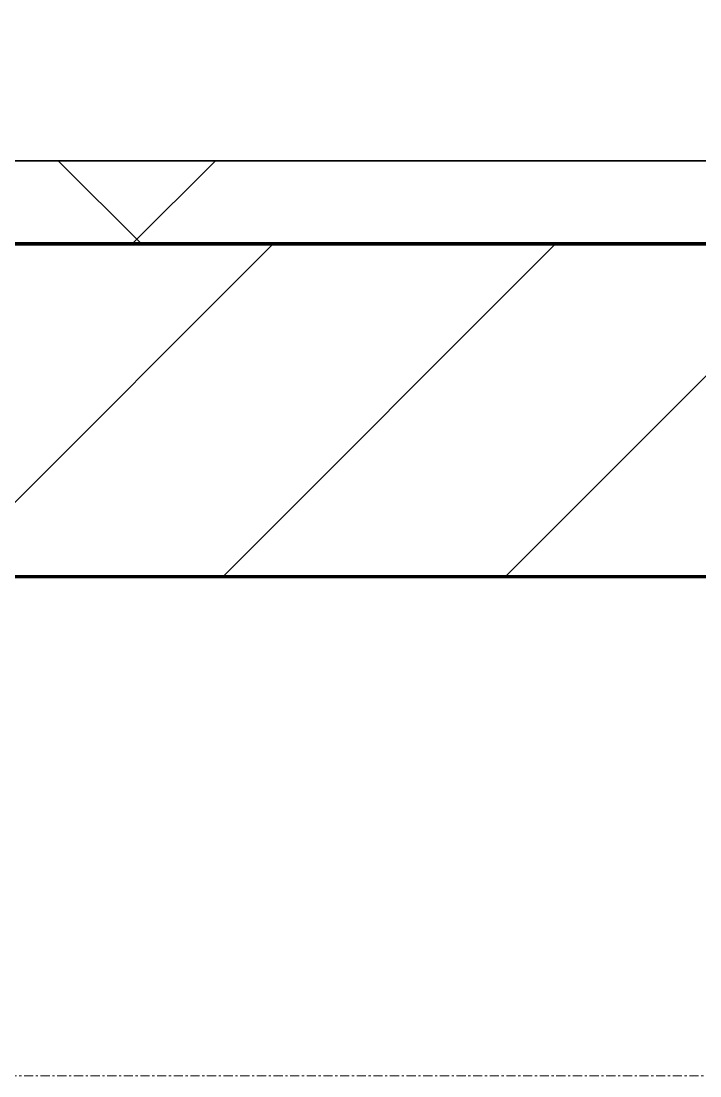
# Model space of a CAD drawing. Header units: millimetres. Extents: x -794334 to -714814, y -17806 to 22403.
# Drawn here: x -779867 to -779459, y -4321 to -3687 of the extents above; entities that cross this region are included whole.
import ezdxf
from ezdxf.xclip import XClip

# ---------------------------------------------------------------- set-up
doc = ezdxf.new("R2010")
doc.units = ezdxf.units.MM
doc.header["$XCLIPFRAME"] = 0
doc.linetypes.add('DPA_Grid _ Level 100', pattern=[10, 5.5, -1.6, 1.3, -1.6])
for name, color, linetype, lineweight in [('A-GLAZ-CURT', 2, 'Continuous', 9), ('A-WALL', 5, 'Continuous', 35), ('A-WALL-FNSH', 2, 'Continuous', 35), ('A-WALL-PATT', 1, 'Continuous', 35), ('S-GRID', 251, 'Continuous', 9), ('WALL-E', 2, 'Continuous', 35)]:
    doc.layers.add(name, color=color, linetype=linetype, lineweight=lineweight)
doc.layers.add('A11_ALU.SOLID SHEET', color=2, linetype='Continuous')

# ---------------------------------------------------------------- blocks, each defined once
blk = doc.blocks.new('*U804')
at = {"layer": 'S-GRID', "linetype": 'DPA_Grid _ Level 100'}
blk.add_line((57942.91, -7900), (-14128.88, -7900), dxfattribs=at)
blk = doc.blocks.new('PPLS-PP19_Custom Tile Pattern - Custom Tile Pattern-V55-4252-01 ENLARGED CONCOURSE LEVEL - REFLECTED CEILING PLAN - SHEET 3')
at = {"layer": 'A-GLAZ-CURT'}
for p, q in [((-300, 0), (300, 0)), ((300, 0), (-300, 0)), ((195.99, 0), (213.31, 0)), ((213.31, 0), (195.99, 0)), ((230.06, 0), (300, 0)), ((-300, -50), (300, -50)), ((300, -50), (-300, -50))]:
    blk.add_line(p, q, dxfattribs=at)
for points, knots in [([(300, 0), (286.53, 0), (254.22, 0), (207.11, 0), (177.41, 0), (159.34, 0), (158.33, 0), (158.3, 0)], [-285.253232, -285.253232, -285.253232, -285.253232, -244.693688, -187.987675, -143.776725, -129.632772, -123.352749, -123.352749, -123.352749, -123.352749]), ([(247.1, 0), (246.76, 0), (245.04, 0), (238.34, 0), (226.56, 0), (221.1, 0), (200.27, 0), (182.99, 0), (174.27, 0), (169.67, 0), (168.99, 0)], [-9649.085549, -9649.085549, -9649.085549, -9649.085549, -9581.591397, -9406.094246, -9221.510254, -9016.44624, -8717.832359, -8253.978395, -8152.463617, -8069.855175, -8069.855175, -8069.855175, -8069.855175]), ([(185.01, 0), (187, 0), (194.87, 0), (201.73, 0), (208.81, 0), (213.9, 0), (241.96, 0), (266.73, 0), (281.71, 0), (291.71, 0), (296.52, 0), (297.86, 0), (298.09, 0)], [-7839.792604, -7839.792604, -7839.792604, -7839.792604, -7784.112253, -7606.717214, -7289.299508, -7042.621073, -6582.165592, -6068.460911, -5766.029927, -5566.724884, -5280.360606, -5199.253518, -5199.253518, -5199.253518, -5199.253518]), ([(185.75, 0), (186.85, 0), (192.57, 0), (201.08, 0), (207.47, 0), (213.96, 0), (215.11, 0)], [-241.308086, -241.308086, -241.308086, -241.308086, -237.955587, -223.92608, -215.862851, -208.75215, -208.75215, -208.75215, -208.75215]), ([(185.77, 0), (186.91, 0), (192.64, 0), (208.82, 0), (219.42, 0), (230.06, 0)], [-46.257281, -46.257281, -46.257281, -46.257281, -41.623857, -24.459831, 0, 0, 0, 0]), ([(215.22, 0), (214.62, 0), (210.55, 0), (203.98, 0), (193.08, 0), (186.36, 0), (186.13, 0)], [-203.825446, -203.825446, -203.825446, -203.825446, -198.527383, -184.406837, -162.427601, -161.657476, -161.657476, -161.657476, -161.657476]), ([(300, 0), (288.22, 0), (262, 0), (230.43, 0), (219.94, 0), (219.02, 0)], [-12528.858583, -12528.858583, -12528.858583, -12528.858583, -11905.454923, -11162.864862, -10856.732305, -10856.732305, -10856.732305, -10856.732305]), ([(219.9, 0), (220.86, 0), (227.84, 0), (242.06, 0), (246.54, 0), (246.96, 0)], [-10670.940496, -10670.940496, -10670.940496, -10670.940496, -10511.382485, -9925.173265, -9834.877357, -9834.877357, -9834.877357, -9834.877357]), ([(284.76, 0), (284.76, 0), (285.09, 0), (287.47, 0), (293.59, 0), (297.76, 0), (300, 0)], [-4110.630118, -4110.630118, -4110.630118, -4110.630118, -4053.389046, -3959.664717, -3862.421465, -3746.95702, -3746.95702, -3746.95702, -3746.95702]), ([(297.38, 0), (295.84, 0), (291.62, 0), (285.38, 0), (284.87, 0)], [-4803.172655, -4803.172655, -4803.172655, -4803.172655, -4358.271401, -4143.037883, -4143.037883, -4143.037883, -4143.037883])]:
    blk.add_open_spline(points, degree=3, knots=knots, dxfattribs=at)
blk = doc.blocks.new('PPLS-PP19_Custom Tile Pattern - Custom Tile Pattern-V56-4252-01 ENLARGED CONCOURSE LEVEL - REFLECTED CEILING PLAN - SHEET 3')
at = {"layer": 'A-GLAZ-CURT'}
for p, q in [((-300, 0), (300, 0)), ((300, 0), (-300, 0)), ((-293.07, 0), (-279.41, 0)), ((-279.41, 0), (-293.07, 0)), ((-279.23, 0), (-275.75, 0)), ((-275.75, 0), (-279.23, 0)), ((-222.32, 0), (-211.36, 0)), ((-211.36, 0), (-222.32, 0)), ((-211.07, 0), (-205, 0)), ((-205, 0), (-211.07, 0)), ((-300, -50), (300, -50)), ((300, -50), (-300, -50))]:
    blk.add_line(p, q, dxfattribs=at)
at = {"layer": 'A-GLAZ-CURT', "flags": 128}
for points in [[(-300, 0), (-291.56, 0), (-283.3, 0), (-275.2, 0), (-267.26, 0), (-259.45, 0), (-251.77, 0), (-244.2, 0), (-236.74, 0), (-229.36, 0), (-222.06, 0), (-214.83, 0), (-207.71, 0), (-200.76, 0), (-194.02, 0), (-187.54, 0), (-181.38, 0), (-175.58, 0), (-170.25, 0), (-165.64, 0), (-162.01, 0), (-159.53, 0), (-157.46, 0), (-154.52, 0), (-149.42, 0), (-141.84, 0), (-132.81, 0), (-126.08, 0)], [(-125.17, 0), (-128.55, 0), (-134.16, 0), (-140.03, 0), (-145.5, 0), (-150.63, 0), (-155.53, 0), (-160.27, 0), (-164.95, 0), (-169.65, 0), (-174.47, 0), (-179.49, 0), (-184.81, 0), (-190.44, 0), (-196.37, 0), (-202.58, 0), (-209.04, 0), (-215.73, 0), (-222.63, 0), (-229.72, 0), (-236.97, 0), (-244.39, 0), (-251.96, 0), (-259.67, 0), (-267.51, 0), (-275.48, 0), (-283.55, 0), (-291.73, 0), (-300, 0)]]:
    blk.add_lwpolyline(points, dxfattribs=at)
at = {"layer": 'A-GLAZ-CURT'}
for points, knots in [([(-300, 0), (-284.65, 0), (-252.45, 0), (-224.94, 0), (-211.35, 0)], [-5323.127839, -5323.127839, -5323.127839, -5323.127839, -4502.809032, -3566.61286, -3566.61286, -3566.61286, -3566.61286]), ([(-279.24, 0), (-280.71, 0), (-287.49, 0), (-294.48, 0), (-300, 0)], [-13810.640733, -13810.640733, -13810.640733, -13810.640733, -13729.592194, -13439.944408, -13439.944408, -13439.944408, -13439.944408]), ([(-211.88, 0), (-212.65, 0), (-232.86, 0), (-254.71, 0), (-278.33, 0)], [-15183.337975, -15183.337975, -15183.337975, -15183.337975, -15131.813646, -13827.365201, -13827.365201, -13827.365201, -13827.365201]), ([(-137.88, 0), (-140.56, 0), (-147.66, 0), (-147.69, 0), (-158.72, 0), (-174.02, 0), (-185.59, 0), (-209.77, 0), (-232.01, 0), (-255.22, 0), (-262.59, 0), (-264.9, 0), (-265.4, 0)], [-3187.727384, -3187.727384, -3187.727384, -3187.727384, -2919.378265, -2477.344047, -2237.412286, -2029.680487, -1755.085331, -1400.429864, -858.079193, -543.655514, -208.940337, 0, 0, 0, 0]), ([(-258.6, 0), (-257.91, 0), (-254.26, 0), (-241.25, 0), (-225.99, 0), (-215.59, 0), (-211.78, 0), (-211.37, 0)], [-5722.54675, -5722.54675, -5722.54675, -5722.54675, -5657.471696, -5413.335975, -5017.494783, -4832.723979, -4810.838684, -4810.838684, -4810.838684, -4810.838684]), ([(-143.48, 0), (-144.8, 0), (-149.92, 0), (-162.01, 0), (-177.91, 0), (-199.46, 0), (-216.65, 0), (-231.26, 0), (-233.46, 0), (-234, 0)], [-2387.279415, -2387.279415, -2387.279415, -2387.279415, -2308.929706, -2113.765672, -1763.376603, -1422.553702, -978.033455, -846.069444, -682.911962, -682.911962, -682.911962, -682.911962]), ([(-233.49, 0), (-233.44, 0), (-232.38, 0), (-230.74, 0), (-225.3, 0), (-223.63, 0)], [-455.274641, -455.274641, -455.274641, -455.274641, -440.605512, -119.536984, 0, 0, 0, 0]), ([(-223.63, 0), (-219.39, 0), (-206.17, 0), (-188.58, 0), (-169.02, 0), (-152.12, 0), (-136.84, 0), (-127.33, 0), (-124.19, 0), (-123.43, 0), (-123.28, 0)], [-5463.295695, -5463.295695, -5463.295695, -5463.295695, -5161.076232, -4739.070012, -4465.409639, -4149.119819, -3839.893365, -3647.167523, -3488.92562, -3439.852845, -3439.852845, -3439.852845, -3439.852845]), ([(-76.21, 0), (-78.2, 0), (-93.34, 0), (-133.46, 0), (-182.55, 0), (-211.36, 0)], [-19251.256298, -19251.256298, -19251.256298, -19251.256298, -18935.241197, -17136.203329, -15194.918634, -15194.918634, -15194.918634, -15194.918634]), ([(-210.81, 0), (-208.3, 0), (-199.64, 0), (-185.8, 0), (-171.77, 0), (-158.7, 0), (-157.22, 0)], [-4800.794254, -4800.794254, -4800.794254, -4800.794254, -4666.091899, -4349.945572, -4000.813434, -3840.635403, -3840.635403, -3840.635403, -3840.635403]), ([(-210.58, 0), (-198.3, 0), (-174.45, 0), (-153.56, 0), (-143.85, 0)], [-3548.751892, -3548.751892, -3548.751892, -3548.751892, -2700.551212, -1774.375946, -1774.375946, -1774.375946, -1774.375946]), ([(-152.35, 0), (-151.03, 0), (-148.64, 0), (-145.84, 0), (-144.53, 0)], [-3494.978217, -3494.978217, -3494.978217, -3494.978217, -3371.022232, -3302.946446, -3302.946446, -3302.946446, -3302.946446]), ([(-118.78, 0), (-121.86, 0), (-126.28, 0), (-136.96, 0), (-147.46, 0), (-150.03, 0), (-150.57, 0)], [-5938.474035, -5938.474035, -5938.474035, -5938.474035, -5700.061948, -5508.838257, -5298.784692, -5196.16478, -5196.16478, -5196.16478, -5196.16478]), ([(-150.34, 0), (-150.07, 0), (-148.37, 0), (-146.35, 0), (-143.97, 0)], [-4948.728362, -4948.728362, -4948.728362, -4948.728362, -4883.323924, -4577.573735, -4577.573735, -4577.573735, -4577.573735]), ([(-148.23, 0), (-146.94, 0), (-140.15, 0), (-137.28, 0), (-133.93, 0), (-128.78, 0), (-126.5, 0)], [-6162.058746, -6162.058746, -6162.058746, -6162.058746, -6017.569127, -5560.701257, -5364.112219, -5231.017328, -5231.017328, -5231.017328, -5231.017328]), ([(-146.69, 0), (-146.59, 0), (-146, 0), (-144.85, 0), (-143.74, 0)], [-420.34245, -420.34245, -420.34245, -420.34245, -406.956646, -350.285375, -350.285375, -350.285375, -350.285375]), ([(-143.54, 0), (-142.58, 0), (-138.04, 0), (-127.26, 0), (-107.3, 0), (-91.75, 0), (-80.09, 0), (-76.63, 0)], [-4559.280486, -4559.280486, -4559.280486, -4559.280486, -4440.880425, -4054.690705, -3793.097032, -3402.597032, -3216.673436, -3216.673436, -3216.673436, -3216.673436]), ([(-143.51, 0), (-142.4, 0), (-134.59, 0), (-128.29, 0), (-125.15, 0)], [-346.325621, -346.325621, -346.325621, -346.325621, -290.263673, 0, 0, 0, 0]), ([(-26.75, 0), (-27.82, 0), (-36.18, 0), (-53.55, 0), (-78.2, 0), (-110.94, 0), (-128.65, 0), (-142.33, 0), (-143.49, 0)], [-8718.362214, -8718.362214, -8718.362214, -8718.362214, -8532.293389, -8073.216054, -7508.296369, -7004.680444, -6449.282163, -6394.585392, -6394.585392, -6394.585392, -6394.585392]), ([(-143.48, 0), (-135.53, 0), (-123.3, 0), (-110.8, 0), (-99.5, 0), (-91.46, 0)], [-1762.624428, -1762.624428, -1762.624428, -1762.624428, -1002.059161, -460.363443, 0, 0, 0, 0]), ([(-133.82, 0), (-135.51, 0), (-137.36, 0), (-142.86, 0), (-143.33, 0)], [-2731.647847, -2731.647847, -2731.647847, -2731.647847, -2418.507304, -2390.191866, -2390.191866, -2390.191866, -2390.191866]), ([(-86.16, 0), (-91.37, 0), (-104.13, 0), (-122.65, 0), (-136.41, 0), (-141.59, 0), (-143.11, 0)], [-1681.3698, -1681.3698, -1681.3698, -1681.3698, -1374.161226, -945.742622, -741.901385, -630.513675, -630.513675, -630.513675, -630.513675]), ([(-127.41, 0), (-131.63, 0), (-133.16, 0), (-134.09, 0), (-134.15, 0)], [-8540.990293, -8540.990293, -8540.990293, -8540.990293, -8266.114998, -8246.473386, -8246.473386, -8246.473386, -8246.473386]), ([(-134.15, 0), (-133.32, 0), (-130.31, 0), (-117.33, 0), (-92.52, 0), (-80.73, 0), (-75.79, 0)], [-7657.439573, -7657.439573, -7657.439573, -7657.439573, -7293.749979, -6839.55839, -6236.997189, -5743.07968, -5743.07968, -5743.07968, -5743.07968]), ([(-120.13, 0), (-120.14, 0), (-120.24, 0), (-121.3, 0), (-129.25, 0), (-133.82, 0)], [-2933.992132, -2933.992132, -2933.992132, -2933.992132, -2920.575025, -2840.280255, -2731.647847, -2731.647847, -2731.647847, -2731.647847]), ([(-113.43, 0), (-113.44, 0), (-113.96, 0), (-119.73, 0), (-125.43, 0), (-127.03, 0), (-127.41, 0)], [-328.499627, -328.499627, -328.499627, -328.499627, -282.672656, -98.539552, -24.539552, 0, 0, 0, 0]), ([(-126.5, 0), (-122.44, 0), (-108.71, 0), (-86.68, 0), (-63.44, 0), (-54.4, 0), (-48.53, 0), (-30.79, 0), (-21.5, 0), (-11.05, 0), (-8.75, 0)], [-5231.017328, -5231.017328, -5231.017328, -5231.017328, -4994.692869, -4542.524482, -4008.285538, -3689.699207, -3546.54457, -3315.260113, -2864.387349, -2740.056696, -2740.056696, -2740.056696, -2740.056696]), ([(-125.15, 0), (-124.93, 0), (-121.96, 0), (-113.01, 0), (-98.9, 0), (-87.64, 0), (-78.61, 0), (-75.66, 0)], [-3362.7396, -3362.7396, -3362.7396, -3362.7396, -3342.215224, -3074.362186, -2902.289527, -2605.247022, -2451.997625, -2451.997625, -2451.997625, -2451.997625]), ([(-122.08, 0), (-122.01, 0), (-121.69, 0), (-121.2, 0), (-120.88, 0)], [-3136.336417, -3136.336417, -3136.336417, -3136.336417, -3110.304437, -3035.164275, -3035.164275, -3035.164275, -3035.164275]), ([(-36.33, 0), (-36.43, 0), (-37.27, 0), (-45.02, 0), (-46.13, 0), (-60.59, 0), (-81.23, 0), (-99.51, 0), (-114.02, 0), (-117.28, 0), (-118.78, 0)], [-1855.773136, -1855.773136, -1855.773136, -1855.773136, -1810.870157, -1672.078046, -1405.135169, -1060.00838, -740.068933, -229.489605, -116.330425, 0, 0, 0, 0]), ([(-117.74, 0), (-117.19, 0), (-114.78, 0), (-113.43, 0), (-113.43, 0)], [-821.249067, -821.249067, -821.249067, -821.249067, -394.672656, -330.879064, -330.879064, -330.879064, -330.879064]), ([(-36.62, 0), (-36.62, 0), (-40.35, 0), (-44.32, 0), (-58.97, 0), (-85.2, 0), (-107.61, 0), (-116.56, 0), (-117.56, 0)], [-4069.478503, -4069.478503, -4069.478503, -4069.478503, -3858.647035, -3538.256648, -2842.901703, -2193.204658, -1433.981041, -985.49888, -985.49888, -985.49888, -985.49888]), ([(-115.82, 0), (-114.96, 0), (-110.41, 0), (-96.78, 0), (-84.09, 0), (-77.45, 0), (-76.52, 0)], [-5724.064692, -5724.064692, -5724.064692, -5724.064692, -5430.283136, -5103.229623, -4799.173296, -4749.755808, -4749.755808, -4749.755808, -4749.755808]), ([(9.32, 0), (9.08, 0), (7.65, 0), (2.57, 0), (-12.23, 0), (-25.64, 0), (-40, 0), (-56.24, 0), (-75.59, 0), (-94, 0), (-112.01, 0), (-114.94, 0), (-115.63, 0)], [-2922.926651, -2922.926651, -2922.926651, -2922.926651, -2882.788014, -2720.818881, -2518.50168, -2125.455881, -1792.521578, -1466.981642, -1208.454564, -789.402658, -501.969187, -243.577221, -243.577221, -243.577221, -243.577221]), ([(-91.46, 0), (-90.09, 0), (-84.91, 0), (-79.18, 0), (-75.59, 0)], [-19832.387487, -19832.387487, -19832.387487, -19832.387487, -19753.885894, -19552.309907, -19552.309907, -19552.309907, -19552.309907]), ([(-29.03, 0), (-33.97, 0), (-43.74, 0), (-56.37, 0), (-71.66, 0), (-77.83, 0), (-82.66, 0), (-83.28, 0), (-83.28, 0)], [-2680.714891, -2680.714891, -2680.714891, -2680.714891, -2413.671296, -2161.752162, -2006.592567, -1646.621388, -1424.436217, -1393.971743, -1393.971743, -1393.971743, -1393.971743]), ([(-83.28, 0), (-83.28, 0), (-82.91, 0), (-76.14, 0), (-62.97, 0), (-48.14, 0), (-36.49, 0), (-33.57, 0), (-29.94, 0), (-28.57, 0)], [-1393.4169, -1393.4169, -1393.4169, -1393.4169, -1353.722004, -1274.333717, -1073.56893, -651.549973, -296.515819, -83.513472, 0, 0, 0, 0]), ([(-75.62, 0), (-63.05, 0), (-41.24, 0), (-17.87, 0), (-8.53, 0), (-7.72, 0)], [-4733.691758, -4733.691758, -4733.691758, -4733.691758, -4065.652676, -3589.737505, -3543.871902, -3543.871902, -3543.871902, -3543.871902]), ([(-75.61, 0), (-75.37, 0), (-69.44, 0), (-62.74, 0), (-60.36, 0), (-59.97, 0)], [-5737.026261, -5737.026261, -5737.026261, -5737.026261, -5713.340575, -5140.470607, -5006.787413, -5006.787413, -5006.787413, -5006.787413]), ([(-75.61, 0), (-73.13, 0), (-69.24, 0), (-65.93, 0), (-65.07, 0)], [-2451.20716, -2451.20716, -2451.20716, -2451.20716, -2322.099534, -2241.8264, -2241.8264, -2241.8264, -2241.8264]), ([(-75.55, 0), (-74.6, 0), (-72.01, 0), (-68.41, 0), (-65.12, 0), (-63.63, 0)], [-3197.098519, -3197.098519, -3197.098519, -3197.098519, -3144.956779, -3050.982048, -2969.237017, -2969.237017, -2969.237017, -2969.237017]), ([(-63.96, 0), (-64.13, 0), (-68.91, 0), (-73.62, 0), (-75.55, 0)], [-2171.769325, -2171.769325, -2171.769325, -2171.769325, -2007.031671, -1891.541025, -1891.541025, -1891.541025, -1891.541025]), ([(-74.99, 0), (-73.9, 0), (-72.73, 0), (-72.64, 0), (-72.64, 0)], [-19541.04734, -19541.04734, -19541.04734, -19541.04734, -19478.625389, -19471.062469, -19471.062469, -19471.062469, -19471.062469]), ([(-66.39, 0), (-66.39, 0), (-63.63, 0), (-53.63, 0), (-34.42, 0), (-29.82, 0), (-29.19, 0)], [-2493.31794, -2493.31794, -2493.31794, -2493.31794, -2315.303971, -1809.437387, -963.711516, -666.19313, -666.19313, -666.19313, -666.19313]), ([(31.18, 0), (25.97, 0), (11.99, 0), (-16.92, 0), (-47.42, 0), (-65.77, 0), (-66.37, 0), (-66.38, 0)], [-4496.803627, -4496.803627, -4496.803627, -4496.803627, -4222.080604, -3745.412743, -2981.410125, -2542.574734, -2498.224237, -2498.224237, -2498.224237, -2498.224237]), ([(-63.63, 0), (-61.49, 0), (-57.39, 0), (-54.49, 0), (-45.2, 0), (-40.79, 0), (-40.46, 0), (-40.44, 0)], [-2969.237017, -2969.237017, -2969.237017, -2969.237017, -2851.217951, -2734.127174, -2474.780881, -2410.990208, -2350.645972, -2350.645972, -2350.645972, -2350.645972]), ([(-58.83, 0), (-58.37, 0), (-57.29, 0), (-54.23, 0), (-46.33, 0), (-42.62, 0), (-41.76, 0)], [-4859.52896, -4859.52896, -4859.52896, -4859.52896, -4680.891996, -4469.85053, -4321.566175, -4270.495146, -4270.495146, -4270.495146, -4270.495146]), ([(-51.83, 0), (-51.83, 0), (-51.78, 0), (-47.4, 0), (-46.01, 0), (-40.22, 0), (-36.78, 0)], [-632.814994, -632.814994, -632.814994, -632.814994, -627.965721, -508.377888, -260.442412, 0, 0, 0, 0]), ([(-7.75, 0), (-12.46, 0), (-21.94, 0), (-32.81, 0), (-44.85, 0), (-51.43, 0), (-51.79, 0)], [-1530.879184, -1530.879184, -1530.879184, -1530.879184, -1290.787923, -1039.307308, -819.71621, -644.910881, -644.910881, -644.910881, -644.910881]), ([(-41.76, 0), (-39.9, 0), (-37.72, 0), (-36.92, 0), (-36.77, 0)], [-4270.495146, -4270.495146, -4270.495146, -4270.495146, -4161.040818, -4106.245333, -4106.245333, -4106.245333, -4106.245333]), ([(-36.78, 0), (-32.43, 0), (-19.22, 0), (8.83, 0), (37.67, 0), (55.74, 0), (59.22, 0)], [-6191.144455, -6191.144455, -6191.144455, -6191.144455, -5862.463379, -5340.621928, -4573.028122, -4385.393989, -4385.393989, -4385.393989, -4385.393989]), ([(-36.29, 0), (-36.29, 0), (-34.66, 0), (-28.88, 0), (-26.95, 0), (-26.54, 0)], [-9150.272121, -9150.272121, -9150.272121, -9150.272121, -9057.163041, -8919.836787, -8834.607043, -8834.607043, -8834.607043, -8834.607043]), ([(30.82, 0), (29.27, 0), (20.14, 0), (3.54, 0), (-16.58, 0), (-34.76, 0), (-36.04, 0)], [-10462.034656, -10462.034656, -10462.034656, -10462.034656, -10363.088938, -9884.23066, -9424.652049, -9182.880979, -9182.880979, -9182.880979, -9182.880979]), ([(-33.34, 0), (-33.34, 0), (-32.93, 0), (-31.16, 0), (-30.52, 0)], [-2415.024266, -2415.024266, -2415.024266, -2415.024266, -2357.633367, -2323.618664, -2323.618664, -2323.618664, -2323.618664]), ([(-7.74, 0), (-11.36, 0), (-20.49, 0), (-30.57, 0), (-31.82, 0), (-32, 0)], [-3183.425127, -3183.425127, -3183.425127, -3183.425127, -2994.501669, -2698.150104, -2614.070998, -2614.070998, -2614.070998, -2614.070998]), ([(-30.76, 0), (-30.73, 0), (-29.99, 0), (-23.47, 0), (-15.75, 0), (-15.19, 0)], [-54176.191683, -54176.191683, -54176.191683, -54176.191683, -54157.274271, -53749.15266, -53717.791567, -53717.791567, -53717.791567, -53717.791567]), ([(-30.52, 0), (-27.11, 0), (-17.83, 0), (5.99, 0), (22.06, 0), (37.44, 0), (45.92, 0), (54.12, 0), (57.85, 0), (59.08, 0)], [-2323.618664, -2323.618664, -2323.618664, -2323.618664, -2142.497158, -1716.209403, -1206.526904, -1089.329421, -901.315459, -753.071572, -677.72211, -677.72211, -677.72211, -677.72211]), ([(-13, 0), (-14.35, 0), (-17.68, 0), (-25.97, 0), (-29.52, 0), (-30.21, 0)], [-55207.591944, -55207.591944, -55207.591944, -55207.591944, -54789.006179, -54461.685999, -54290.791712, -54290.791712, -54290.791712, -54290.791712]), ([(-7.98, 0), (-10.81, 0), (-17.68, 0), (-24.92, 0), (-29.03, 0)], [-3077.857837, -3077.857837, -3077.857837, -3077.857837, -2903.012179, -2680.714891, -2680.714891, -2680.714891, -2680.714891]), ([(-28.98, 0), (-28.66, 0), (-27.39, 0), (-24.45, 0), (-22.56, 0)], [-166.548282, -166.548282, -166.548282, -166.548282, -102.06493, 0, 0, 0, 0]), ([(-28.57, 0), (-26.93, 0), (-20.29, 0), (-14.38, 0), (-9.15, 0), (-7.76, 0)], [-5361.429781, -5361.429781, -5361.429781, -5361.429781, -5261.36855, -5050.479954, -4976.509622, -4976.509622, -4976.509622, -4976.509622]), ([(-22.56, 0), (-20.27, 0), (-17.03, 0), (-11.36, 0), (-7.66, 0), (-6.6, 0), (-6.44, 0)], [-56468.192263, -56468.192263, -56468.192263, -56468.192263, -56344.022017, -56303.229861, -56166.290093, -56124.392176, -56124.392176, -56124.392176, -56124.392176]), ([(-7.81, 0), (-4.05, 0), (12.23, 0), (42.82, 0), (88.72, 0), (120.63, 0), (138.28, 0), (138.53, 0)], [-445.692494, -445.692494, -445.692494, -445.692494, -429.606584, -390.253598, -346.313304, -291.370682, -290.5735, -290.5735, -290.5735, -290.5735]), ([(-6.54, 0), (-6.73, 0), (-7.18, 0), (-7.57, 0), (-7.74, 0)], [-56009.792147, -56009.792147, -56009.792147, -56009.792147, -55949.290093, -55899.577921, -55899.577921, -55899.577921, -55899.577921]), ([(8.33, 0), (8.19, 0), (7.18, 0), (2.16, 0), (-4.46, 0), (-7.73, 0)], [-3574.286521, -3574.286521, -3574.286521, -3574.286521, -3526.962355, -3285.499107, -3082.989047, -3082.989047, -3082.989047, -3082.989047]), ([(-7.73, 0), (-2.48, 0), (9.62, 0), (15.02, 0), (22.91, 0), (31, 0), (39.04, 0), (51.19, 0), (58.74, 0), (61.34, 0), (61.45, 0)], [-2721.864546, -2721.864546, -2721.864546, -2721.864546, -2439.246196, -2084.094819, -1956.422387, -1818.904206, -1645.594513, -1443.202566, -1228.752106, -1120.932285, -1120.932285, -1120.932285, -1120.932285]), ([(-7.09, 0), (-2.76, 0), (4.8, 0), (9.64, 0), (10.14, 0), (10.18, 0)], [-3531.869704, -3531.869704, -3531.869704, -3531.869704, -3285.047089, -3066.359526, -3044.715262, -3044.715262, -3044.715262, -3044.715262]), ([(60.15, 0), (58.18, 0), (51.9, 0), (39.61, 0), (24.74, 0), (6.65, 0), (-4.43, 0), (-7.08, 0)], [-4434.887979, -4434.887979, -4434.887979, -4434.887979, -4326.416877, -4098.545751, -3766.694881, -3333.063701, -3194.975664, -3194.975664, -3194.975664, -3194.975664]), ([(-7.07, 0), (-3.69, 0), (3.65, 0), (13.15, 0), (21.24, 0), (24.62, 0), (24.72, 0), (24.72, 0)], [-4964.286834, -4964.286834, -4964.286834, -4964.286834, -4785.90057, -4596.498881, -4445.288762, -4384.376941, -4376.041937, -4376.041937, -4376.041937, -4376.041937]), ([(76.63, 0), (74.8, 0), (67.65, 0), (53.52, 0), (37, 0), (24.07, 0), (12.82, 0), (2.05, 0), (-5.39, 0), (-6.76, 0)], [-3095.572228, -3095.572228, -3095.572228, -3095.572228, -2950.589685, -2634.532728, -2313.748533, -2106.613311, -1925.670641, -1617.263037, -1547.786114, -1547.786114, -1547.786114, -1547.786114]), ([(-2.63, 0), (-2.47, 0), (-1.22, 0), (4.92, 0), (15.97, 0), (22.54, 0), (24.49, 0)], [-226.825321, -226.825321, -226.825321, -226.825321, -220.269177, -206.416616, -198.214427, -187.717507, -187.717507, -187.717507, -187.717507]), ([(103.09, 0), (101.08, 0), (86.31, 0), (63.34, 0), (35.84, 0), (12, 0), (3.08, 0), (-1.67, 0), (-2.25, 0)], [-375.435014, -375.435014, -375.435014, -375.435014, -369.147452, -330.153101, -307.516438, -285.83788, -246.234814, -234.646884, -234.646884, -234.646884, -234.646884]), ([(24.69, 0), (24.54, 0), (20.99, 0), (15.48, 0), (10.8, 0), (9.63, 0)], [-4368.572414, -4368.572414, -4368.572414, -4368.572414, -4306.476363, -4080.000647, -3772.857994, -3772.857994, -3772.857994, -3772.857994]), ([(18.16, 0), (19.15, 0), (24.25, 0), (25.66, 0), (26.12, 0)], [-5700.113719, -5700.113719, -5700.113719, -5700.113719, -5554.232259, -5302.431367, -5302.431367, -5302.431367, -5302.431367]), ([(60.02, 0), (57.46, 0), (51.2, 0), (43.81, 0), (29.53, 0), (20.67, 0), (18.85, 0), (18.16, 0)], [-6690.420754, -6690.420754, -6690.420754, -6690.420754, -6548.303034, -6314.283804, -6135.05769, -5972.647715, -5832.674503, -5832.674503, -5832.674503, -5832.674503])]:
    blk.add_open_spline(points, degree=3, knots=knots, dxfattribs=at)
for points in [[(-143.56, 0), (-146.02, 0), (-148.17, 0), (-149.07, 0)], [(-143.55, 0), (-145.26, 0), (-146.51, 0), (-146.95, 0)], [(-143.58, 0), (-142.28, 0), (-140.69, 0), (-138.62, 0)], [(-75.61, 0), (-79.12, 0), (-82.61, 0), (-86.16, 0)], [(-72.93, 0), (-73.41, 0), (-73.92, 0), (-74.46, 0)], [(-39.84, 0), (-39.08, 0), (-38.11, 0), (-37.36, 0)], [(-15.19, 0), (-14.23, 0), (-11.85, 0), (-8.66, 0)]]:
    blk.add_open_spline(points, degree=3, dxfattribs=at)
blk = doc.blocks.new('*U1029')
at = {"layer": 'A-GLAZ-CURT'}
for name, p in [('PPLS-PP19_Custom Tile Pattern - Custom Tile Pattern-V55-4252-01 ENLARGED CONCOURSE LEVEL - REFLECTED CEILING PLAN - SHEET 3', (-1197.63, -7350)), ('PPLS-PP19_Custom Tile Pattern - Custom Tile Pattern-V56-4252-01 ENLARGED CONCOURSE LEVEL - REFLECTED CEILING PLAN - SHEET 3', (-597.63, -7350))]:
    blk.add_blockref(name, p, dxfattribs=at)
blk = doc.blocks.new('*U1630')
blk.add_lwpolyline([(22690, -750), (19166.45, -750), (19116.45, -700), (18966.44, -550), (-101025.39, -550), (-101025.39, -6704.96), (-96300, -6704.96), (-96300, -7350), (-94497.63, -7350), (17250, -7350), (17250, -6849.96), (18300, -6849.96), (22690, -6849.96)], close=True)

msp = doc.modelspace()

# ---------------------------------------------------------------- block references
at = {"layer": 'A11_ALU.SOLID SHEET'}
ref = msp.add_blockref('*U1630', (-744681.24, 3579.02), dxfattribs=at)
XClip(ref).set_block_clipping_path([(-45802.4668593339, -9620.0029952967), (23702.8690583039, 10334.9999958097)])

# ---------------------------------------------------------------- next in the draw order: hatches: boundary and pattern name
at = {"layer": 'A-WALL-PATT', "lineweight": 9}
h = msp.add_hatch(dxfattribs=at)
h.set_pattern_fill('FP_5', color=256, style=0, pattern_type=2)
h.set_pattern_definition([(45, (0, 0), (-212.13203, 212.13203), []), (135, (0, 0), (-212.13203, -212.13203), [])])
h.paths.add_polyline_path([(-727630.24, -3820.98), (-727382.37, -3820.98), (-727382.37, -3770.98), (-790483.7, -3770.98), (-790483.7, -3820.98), (-727766, -3820.98)])
h = msp.add_hatch(dxfattribs=at)
h.set_pattern_fill('FP_2', color=256, style=0, pattern_type=2)
h.set_pattern_definition([(45, (0, 0), (-84.852814, 84.852814), [])])
h.paths.add_polyline_path([(-727382.37, -4020.98), (-727382.37, -3820.98), (-790483.7, -3820.98), (-790483.7, -4020.98), (-727494.49, -4020.98)])

# ---------------------------------------------------------------- next in the draw order: linework, layer by layer
at = {"layer": 'A-WALL', "color": 7, "lineweight": 70}
for p, q in [((-780380, -3820.98), (-777980, -3820.98)), ((-777980, -3820.98), (-780380, -3820.98)), ((-777980, -4020.98), (-780380, -4020.98))]:
    msp.add_line(p, q, dxfattribs=at)
at = {"layer": 'A-WALL-FNSH', "color": 250}
msp.add_line((-780380, -3770.98), (-777980, -3770.98), dxfattribs=at)
at = {"layer": 'WALL-E'}
for p, q in [((-727382.37, -4020.98), (-790483.7, -4020.98)), ((-790483.7, -4020.98), (-727382.37, -4020.98))]:
    msp.add_line(p, q, dxfattribs=at)

# ---------------------------------------------------------------- next in the draw order: block references
for name in ['*U804', '*U1029']:
    msp.add_blockref(name, (-778882.37, 3579.02))

doc.saveas('drawing.dxf')
